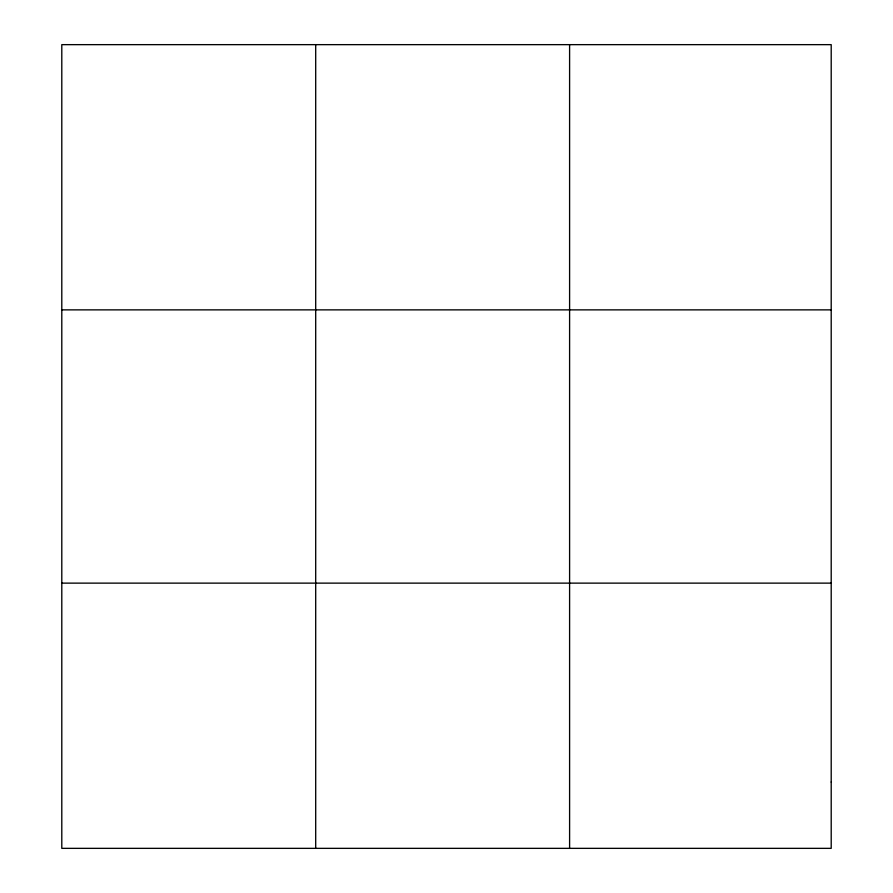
<?xml version="1.0" encoding="UTF-8"?>
<svg xmlns="http://www.w3.org/2000/svg" width="893" height="893" viewBox="0 0 893 893"><rect width="100%" height="100%" fill="white"/><g stroke="black" fill="none" stroke-linecap="round" stroke-linejoin="round"><path stroke-width="1.34" d="M315.698 44.65L315.698 848.35M569.6 44.65L569.6 848.35M61.796 309.871L831.204 309.871M61.796 583.129L831.204 583.129M831.204 782.045L831.204 848.35L61.796 848.35L61.796 44.65L831.204 44.65L831.204 782.045"/></g></svg>
